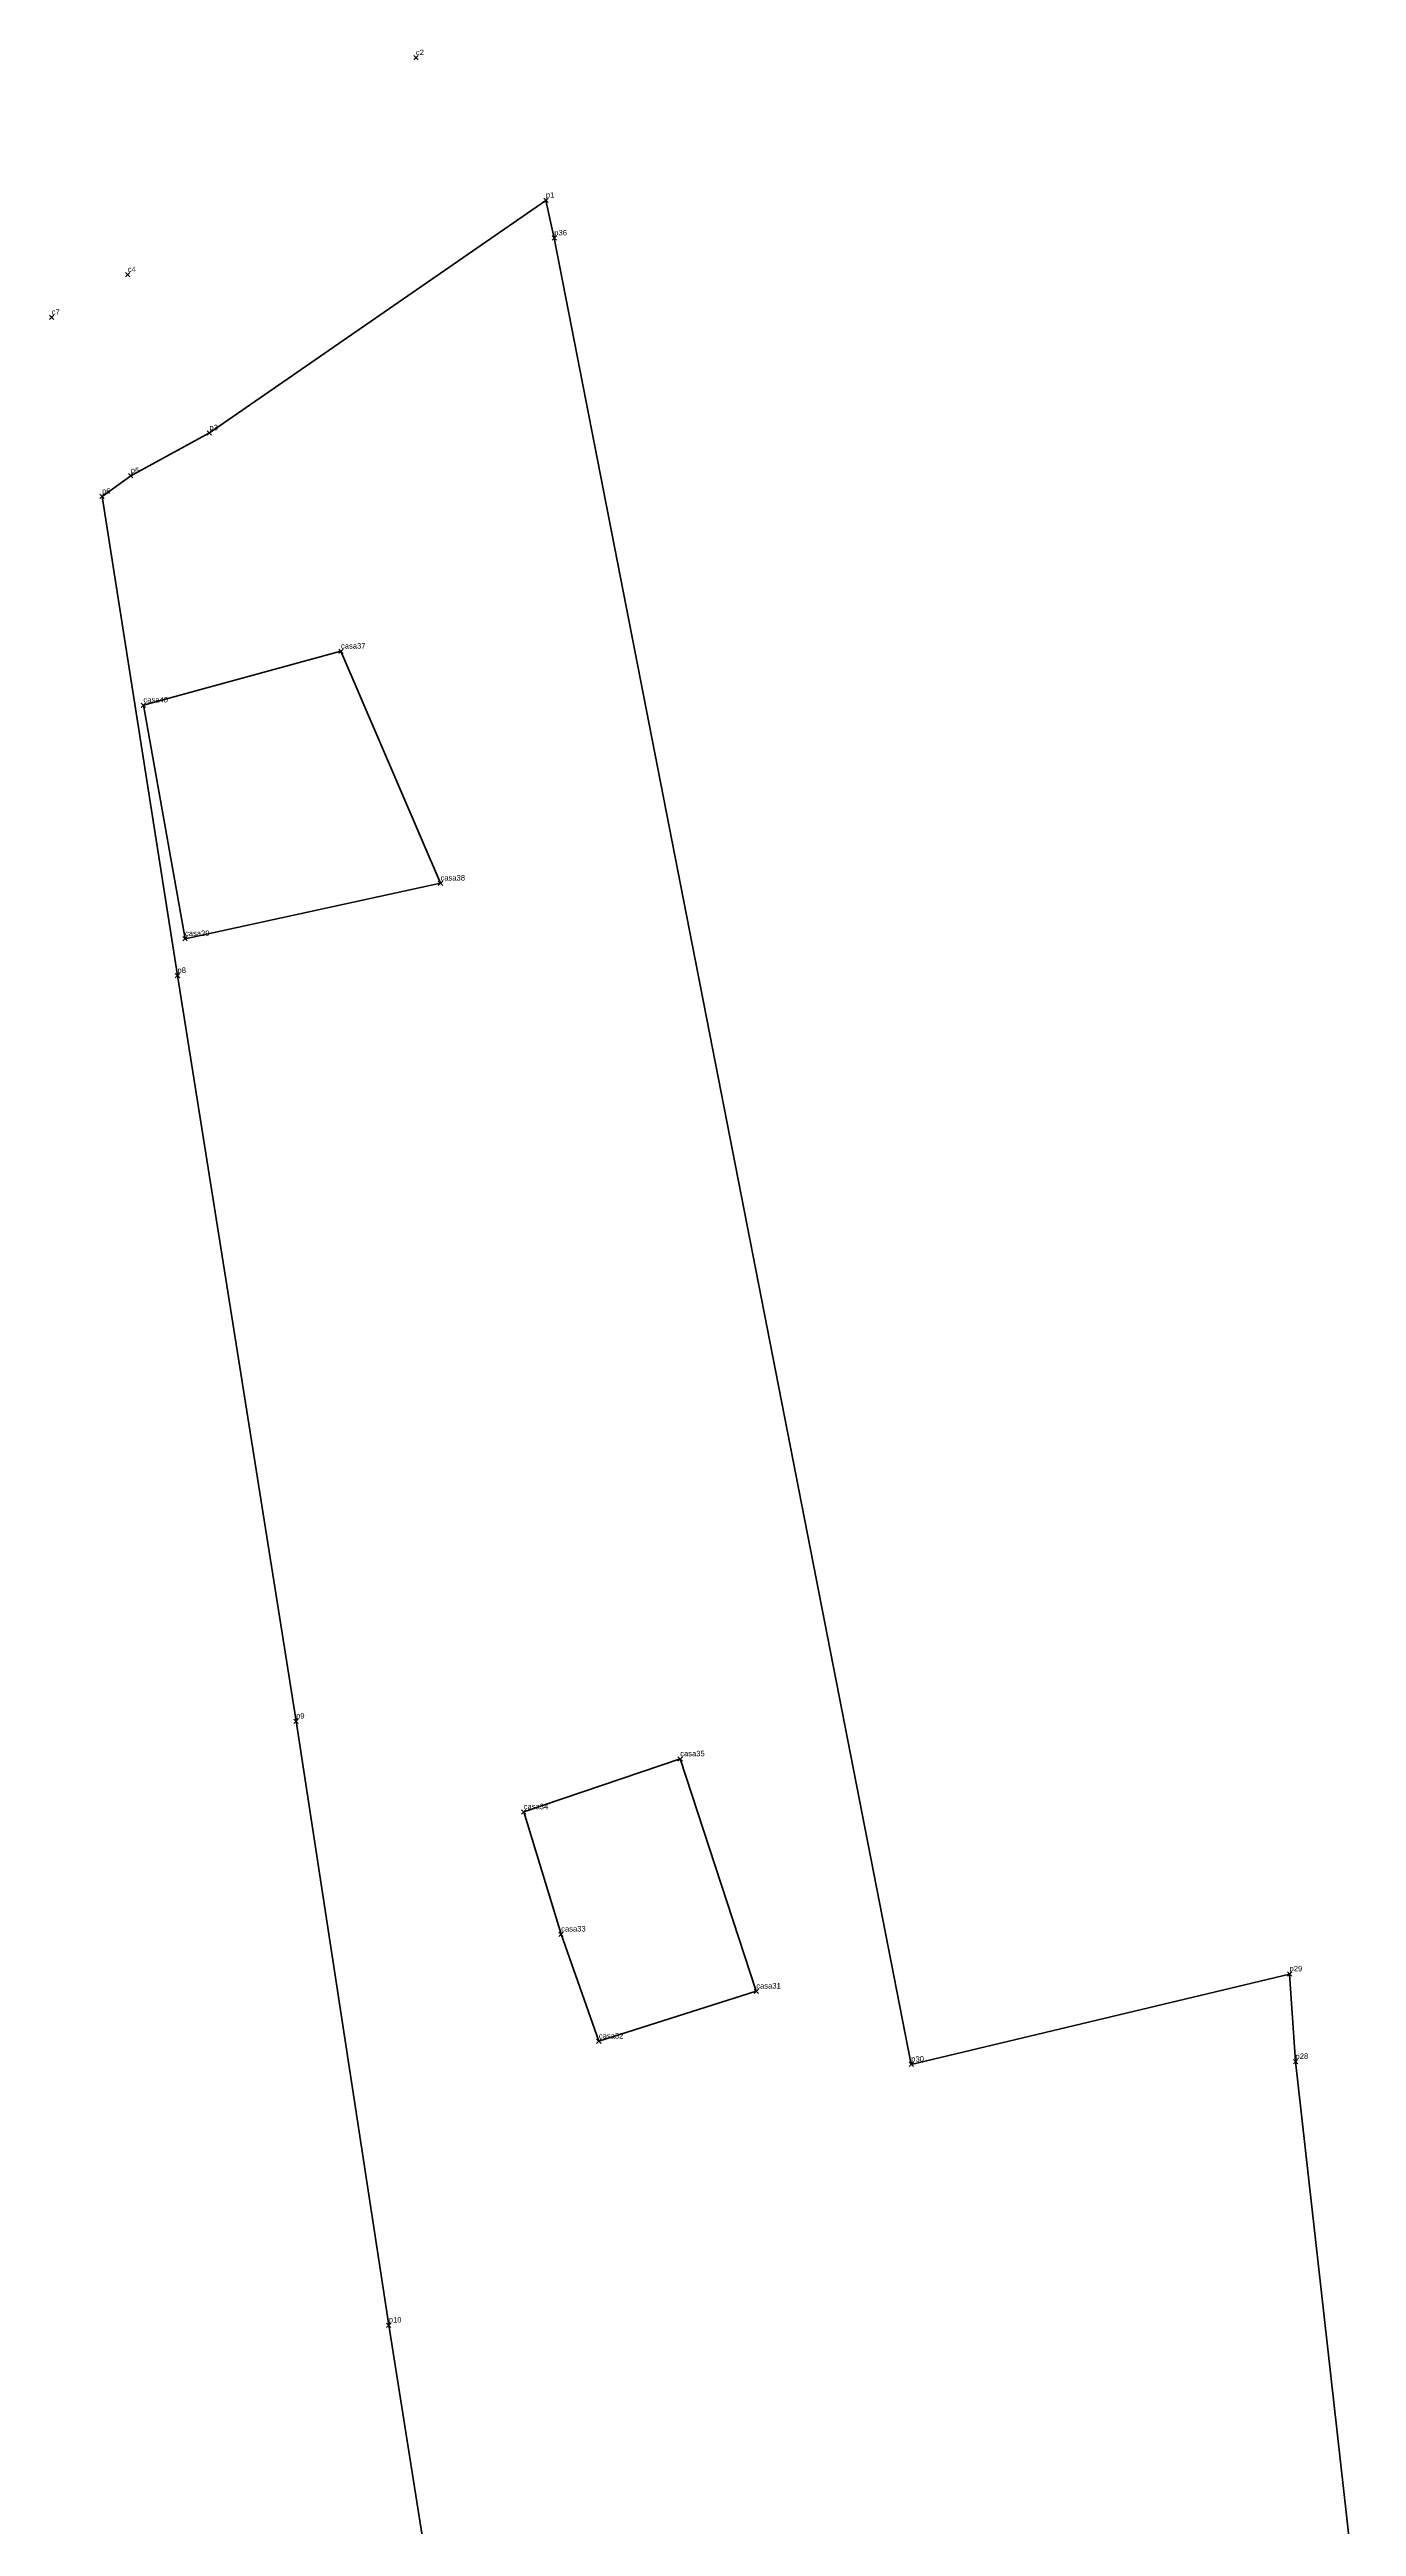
# Model space of a CAD drawing. Header units: millimetres. Extents: x 608805 to 610321, y 1323635 to 1324629.
# Drawn here: x 608805 to 608925, y 1323862.6 to 1324090 of the extents above; entities that cross this region are included whole.
import ezdxf

# ---------------------------------------------------------------- set-up
doc = ezdxf.new("R2010")
doc.units = ezdxf.units.MM
doc.header["$PDMODE"] = 3
doc.header["$PDSIZE"] = 0.2
doc.layers.get('0').update_dxf_attribs({"color": 1, "linetype": 'CONTINUOUS', "lineweight": 100})
for name, color, linetype, lineweight in [('Line', 250, 'CONTINUOUS', 100), ('Point', 5, 'CONTINUOUS', 100), ('Point_Name', 1, 'CONTINUOUS', 100)]:
    doc.layers.add(name, color=color, linetype=linetype, lineweight=lineweight)
doc.styles.get("Standard").update_dxf_attribs({"font": 'arial.ttf', "width": 0.65})

msp = doc.modelspace()

# ---------------------------------------------------------------- linework, layer by layer
at = {"elevation": 122.96}
for points in [[(608850.61, 1324076.2), (608819.71, 1324054.84), (608812.49, 1324050.91), (608809.85, 1324049.01), (608816.78, 1324005.01), (608827.67, 1323936.53), (608836.18, 1323881.07), (608856.3, 1323754.18)], [(608925.04, 1323855.47), (608919.45, 1323905.28), (608918.9, 1323913.32), (608884.16, 1323905.03), (608851.38, 1324072.73), (608850.61, 1324076.2)]]:
    msp.add_lwpolyline(points, dxfattribs=at)
at = {"layer": 'Line'}
for points in [[(608817.47, 1324008.4, 0), (608840.93, 1324013.49, 0), (608831.79, 1324034.79, 0), (608813.65, 1324029.84, 0), (608817.47, 1324008.4, 0)], [(608869.93, 1323911.74, 0), (608855.47, 1323907.15, 0), (608852.01, 1323916.98, 0), (608848.57, 1323928.21, 0), (608862.94, 1323933.07, 0), (608869.93, 1323911.74, 0)]]:
    msp.add_polyline3d(points, dxfattribs=at)
at = {"layer": 'Point'}
for p in [(608838.67, 1324089.29, 122.01), (608850.61, 1324076.2, 122.96), (608851.38, 1324072.73, 123.91), (608812.21, 1324069.37, 123.36), (608805.23, 1324065.45, 123.45), (608819.71, 1324054.84, 123.4), (608812.49, 1324050.91, 123.71), (608809.85, 1324049.01, 123.95), (608831.79, 1324034.79, 124.47), (608813.65, 1324029.84, 125.1), (608840.93, 1324013.49, 124.42), (608817.47, 1324008.4, 123.92), (608816.78, 1324005.01, 124.18), (608827.67, 1323936.53, 124.28), (608862.94, 1323933.07, 122.63), (608848.57, 1323928.21, 123.59), (608852.01, 1323916.98, 124.21), (608918.9, 1323913.32, 119.31), (608869.93, 1323911.74, 123.65), (608855.47, 1323907.15, 124.49), (608884.16, 1323905.03, 121.9), (608919.45, 1323905.28, 118.4), (608836.18, 1323881.07, 125.97)]:
    msp.add_point(p, dxfattribs=at)

# ---------------------------------------------------------------- texts
at = {"layer": 'Point_Name'}
for s, p in [('c2', (608838.67, 1324089.54)), ('p1', (608850.61, 1324076.45)), ('p36', (608851.38, 1324072.98)), ('c4', (608812.21, 1324069.62)), ('c7', (608805.23, 1324065.7)), ('p3', (608819.71, 1324055.09)), ('p6', (608809.85, 1324049.26)), ('p5', (608812.49, 1324051.16)), ('casa37', (608831.79, 1324035.04)), ('casa40', (608813.65, 1324030.09)), ('casa38', (608840.93, 1324013.74)), ('casa39', (608817.47, 1324008.65)), ('p8', (608816.78, 1324005.26)), ('p9', (608827.67, 1323936.78)), ('casa35', (608862.94, 1323933.32)), ('casa34', (608848.57, 1323928.46)), ('casa33', (608852.01, 1323917.23)), ('p29', (608918.9, 1323913.57)), ('casa31', (608869.93, 1323911.99)), ('casa32', (608855.47, 1323907.4)), ('p30', (608884.16, 1323905.28)), ('p28', (608919.45, 1323905.53)), ('p10', (608836.18, 1323881.32))]:
    msp.add_text(s, height=0.5, dxfattribs=at).set_placement(p)

doc.saveas('drawing.dxf')
